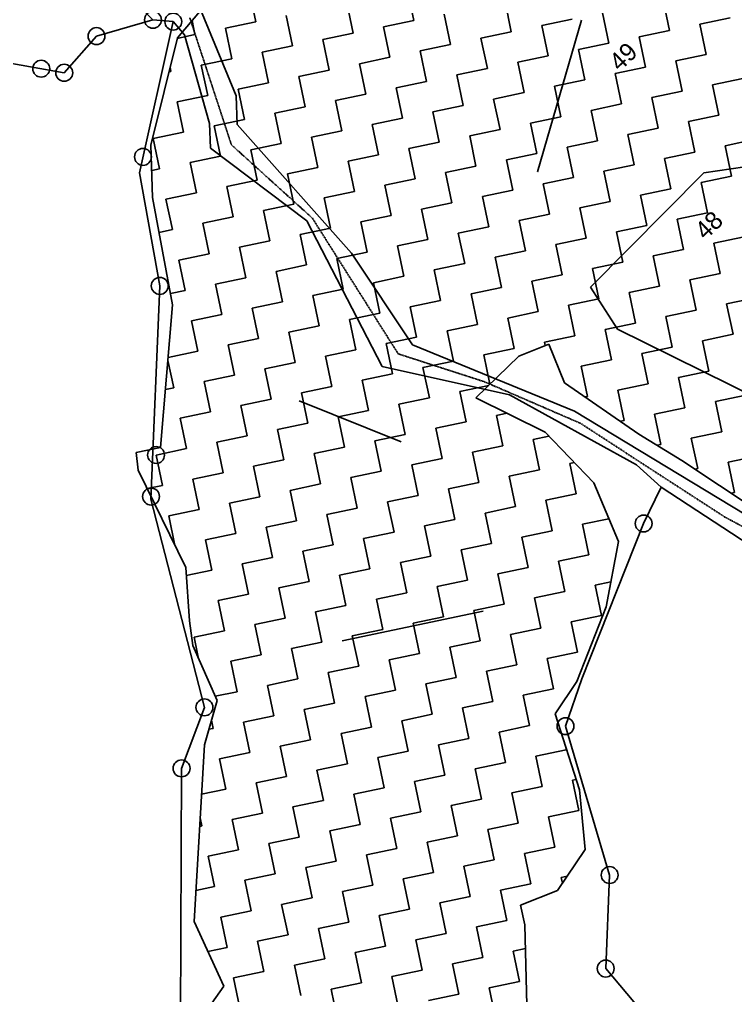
# Model space of a CAD drawing. Header units: metres. Extents: x 353942 to 357335, y 1746780 to 1749904.
# Drawn here: x 355096.9 to 355388.7, y 1748211.8 to 1748609.4 of the extents above; entities that cross this region are included whole.
import ezdxf

# ---------------------------------------------------------------- set-up
doc = ezdxf.new("R2010")
doc.units = ezdxf.units.M
doc.header["$MEASUREMENT"] = 0
doc.linetypes.add('DASHED', pattern=[0.75, 0.5, -0.25])
for name, color, linetype in [('OTHERS', 1, 'Continuous'), ('POLY_HATCH', 12, 'Continuous'), ('POLY_PARCEL', 6, 'Continuous'), ('POLY_ROAD', 30, 'Continuous'), ('SYM_ARROW', 1, 'Continuous'), ('TEXT_PARCEL', 7, 'Continuous')]:
    doc.layers.add(name, color=color, linetype=linetype)
doc.styles.add('TEXT_MAP', font='')
doc.styles.get('TEXT_MAP').set_extended_font_data('Kruti Dev 050')

msp = doc.modelspace()

# ---------------------------------------------------------------- linework, layer by layer
for centre in [(355151.33, 1748609.24), (355159.6, 1748608.5), (355128.31, 1748602.62), (355105.79, 1748589.34), (355115.17, 1748587.69), (355147.25, 1748553.39), (355154.09, 1748500.84), (355152.58, 1748431.97), (355150.54, 1748415.02), (355351.3, 1748404.07), (355172.29, 1748329.18), (355319.44, 1748321.5), (355162.99, 1748304.32), (355337.44, 1748260.88), (355335.82, 1748222.76)]:
    msp.add_circle(centre, 3.44)
at = {"layer": 'OTHERS', "linetype": 'DASHED', "ltscale": 0.5}
for p, q in [((355166.32, 1748610.08), (355183.28, 1748558.34)), ((355183.28, 1748558.34), (355216.29, 1748528.45)), ((355216.29, 1748528.45), (355251.27, 1748473.17)), ((355251.27, 1748473.17), (355286.44, 1748461.8)), ((355286.44, 1748461.8), (355325.5, 1748444.9)), ((355325.5, 1748444.9), (355384.11, 1748406.85)), ((355384.11, 1748406.85), (355462.74, 1748364.59))]:
    msp.add_line(p, q, dxfattribs=at)
at = {"layer": 'POLY_HATCH', "linetype": 'Continuous'}
for p, q in [((355193.2, 1748608.37), (355190.64, 1748620.6)), ((355257.66, 1748608.93), (355255.07, 1748621.31)), ((355232.91, 1748603.76), (355230.32, 1748616.13)), ((355297.37, 1748604.32), (355294.79, 1748616.7)), ((355361.84, 1748604.88), (355359.25, 1748617.26)), ((355208.16, 1748598.58), (355205.57, 1748610.96)), ((355272.62, 1748599.15), (355270.04, 1748611.52)), ((355337.09, 1748599.71), (355334.5, 1748612.08)), ((355168.45, 1748603.2), (355167.24, 1748608.95)), ((355180.82, 1748605.78), (355193.2, 1748608.37)), ((355245.29, 1748606.35), (355257.66, 1748608.93)), ((355309.75, 1748606.91), (355322.12, 1748609.49)), ((355312.34, 1748594.53), (355309.75, 1748606.91)), ((355374.21, 1748607.47), (355386.59, 1748610.06)), ((355376.8, 1748595.09), (355374.21, 1748607.47)), ((355161.25, 1748601.69), (355168.45, 1748603.2)), ((355183.41, 1748593.41), (355180.82, 1748605.78)), ((355220.53, 1748601.17), (355232.91, 1748603.76)), ((355247.87, 1748593.97), (355245.29, 1748606.35)), ((355285, 1748601.73), (355297.37, 1748604.32)), ((355349.46, 1748602.29), (355361.84, 1748604.88)), ((355195.78, 1748596), (355208.16, 1748598.58)), ((355223.12, 1748588.8), (355220.53, 1748601.17)), ((355260.25, 1748596.56), (355272.62, 1748599.15)), ((355287.59, 1748589.36), (355285, 1748601.73)), ((355324.71, 1748597.12), (355337.09, 1748599.71)), ((355352.05, 1748589.92), (355349.46, 1748602.29)), ((355198.37, 1748583.62), (355195.78, 1748596)), ((355262.84, 1748584.18), (355260.25, 1748596.56)), ((355327.3, 1748584.74), (355324.71, 1748597.12)), ((355364.42, 1748592.51), (355376.8, 1748595.09)), ((355171.03, 1748590.82), (355183.41, 1748593.41)), ((355173.62, 1748578.45), (355171.03, 1748590.82)), ((355235.5, 1748591.38), (355247.87, 1748593.97)), ((355238.08, 1748579.01), (355235.5, 1748591.38)), ((355299.96, 1748591.94), (355312.34, 1748594.53)), ((355302.55, 1748579.57), (355299.96, 1748591.94)), ((355367.01, 1748580.13), (355364.42, 1748592.51)), ((355157.86, 1748588.07), (355158.66, 1748588.23)), ((355158.66, 1748588.23), (355158.31, 1748589.89)), ((355210.75, 1748586.21), (355223.12, 1748588.8)), ((355275.21, 1748586.77), (355287.59, 1748589.36)), ((355277.8, 1748574.39), (355275.21, 1748586.77)), ((355339.67, 1748587.33), (355352.05, 1748589.92)), ((355342.26, 1748574.96), (355339.67, 1748587.33)), ((355186, 1748581.03), (355198.37, 1748583.62)), ((355213.33, 1748573.83), (355210.75, 1748586.21)), ((355250.46, 1748581.6), (355262.84, 1748584.18)), ((355314.92, 1748582.16), (355327.3, 1748584.74)), ((355379.39, 1748582.72), (355391.76, 1748585.31)), ((355381.97, 1748570.34), (355379.39, 1748582.72)), ((355188.58, 1748568.66), (355186, 1748581.03)), ((355225.71, 1748576.42), (355238.08, 1748579.01)), ((355253.05, 1748569.22), (355250.46, 1748581.6)), ((355290.17, 1748576.98), (355302.55, 1748579.57)), ((355317.51, 1748569.78), (355314.92, 1748582.16)), ((355354.64, 1748577.54), (355367.01, 1748580.13)), ((355161.25, 1748575.86), (355173.62, 1748578.45)), ((355163.83, 1748563.48), (355161.25, 1748575.86)), ((355228.3, 1748564.05), (355225.71, 1748576.42)), ((355292.76, 1748564.61), (355290.17, 1748576.98)), ((355329.89, 1748572.37), (355342.26, 1748574.96)), ((355357.22, 1748565.17), (355354.64, 1748577.54)), ((355200.96, 1748571.25), (355213.33, 1748573.83)), ((355203.55, 1748558.87), (355200.96, 1748571.25)), ((355265.42, 1748571.81), (355277.8, 1748574.39)), ((355268.01, 1748559.43), (355265.42, 1748571.81)), ((355332.47, 1748559.99), (355329.89, 1748572.37)), ((355176.21, 1748566.07), (355188.58, 1748568.66)), ((355240.67, 1748566.63), (355253.05, 1748569.22)), ((355305.14, 1748567.19), (355317.51, 1748569.78)), ((355307.72, 1748554.82), (355305.14, 1748567.19)), ((355369.6, 1748567.76), (355381.97, 1748570.34)), ((355372.19, 1748555.38), (355369.6, 1748567.76)), ((355151.46, 1748560.9), (355163.83, 1748563.48)), ((355178.8, 1748553.7), (355176.21, 1748566.07)), ((355215.92, 1748561.46), (355228.3, 1748564.05)), ((355243.26, 1748554.26), (355240.67, 1748566.63)), ((355280.39, 1748562.02), (355292.76, 1748564.61)), ((355344.85, 1748562.58), (355357.22, 1748565.17)), ((355154.05, 1748548.52), (355151.46, 1748560.9)), ((355191.17, 1748556.28), (355203.55, 1748558.87)), ((355218.51, 1748549.08), (355215.92, 1748561.46)), ((355255.63, 1748556.84), (355268.01, 1748559.43)), ((355282.97, 1748549.64), (355280.39, 1748562.02)), ((355320.1, 1748557.41), (355332.47, 1748559.99)), ((355347.44, 1748550.21), (355344.85, 1748562.58)), ((355384.56, 1748557.97), (355396.94, 1748560.56)), ((355193.76, 1748543.91), (355191.17, 1748556.28)), ((355258.22, 1748544.47), (355255.63, 1748556.84)), ((355322.69, 1748545.03), (355320.1, 1748557.41)), ((355359.81, 1748552.79), (355372.19, 1748555.38)), ((355387.15, 1748545.59), (355384.56, 1748557.97)), ((355166.42, 1748551.11), (355178.8, 1748553.7)), ((355169.01, 1748538.73), (355166.42, 1748551.11)), ((355230.88, 1748551.67), (355243.26, 1748554.26)), ((355233.47, 1748539.29), (355230.88, 1748551.67)), ((355295.35, 1748552.23), (355307.72, 1748554.82)), ((355297.94, 1748539.86), (355295.35, 1748552.23)), ((355362.4, 1748540.42), (355359.81, 1748552.79)), ((355150.8, 1748547.84), (355154.05, 1748548.52)), ((355206.13, 1748546.5), (355218.51, 1748549.08)), ((355270.6, 1748547.06), (355282.97, 1748549.64)), ((355273.18, 1748534.68), (355270.6, 1748547.06)), ((355335.06, 1748547.62), (355347.44, 1748550.21)), ((355337.65, 1748535.24), (355335.06, 1748547.62)), ((355181.38, 1748541.32), (355193.76, 1748543.91)), ((355208.72, 1748534.12), (355206.13, 1748546.5)), ((355245.85, 1748541.88), (355258.22, 1748544.47)), ((355310.31, 1748542.44), (355322.69, 1748545.03)), ((355374.77, 1748543.01), (355387.15, 1748545.59)), ((355377.36, 1748530.63), (355374.77, 1748543.01)), ((355183.97, 1748528.95), (355181.38, 1748541.32)), ((355221.1, 1748536.71), (355233.47, 1748539.29)), ((355248.43, 1748529.51), (355245.85, 1748541.88)), ((355285.56, 1748537.27), (355297.94, 1748539.86)), ((355312.9, 1748530.07), (355310.31, 1748542.44)), ((355350.02, 1748537.83), (355362.4, 1748540.42)), ((355156.63, 1748536.15), (355169.01, 1748538.73)), ((355159.22, 1748523.77), (355156.63, 1748536.15)), ((355223.68, 1748524.33), (355221.1, 1748536.71)), ((355288.15, 1748524.89), (355285.56, 1748537.27)), ((355325.27, 1748532.66), (355337.65, 1748535.24)), ((355352.61, 1748525.46), (355350.02, 1748537.83)), ((355196.35, 1748531.53), (355208.72, 1748534.12)), ((355198.93, 1748519.16), (355196.35, 1748531.53)), ((355260.81, 1748532.09), (355273.18, 1748534.68)), ((355263.4, 1748519.72), (355260.81, 1748532.09)), ((355327.86, 1748520.28), (355325.27, 1748532.66)), ((355171.6, 1748526.36), (355183.97, 1748528.95)), ((355236.06, 1748526.92), (355248.43, 1748529.51)), ((355300.52, 1748527.48), (355312.9, 1748530.07)), ((355303.11, 1748515.11), (355300.52, 1748527.48)), ((355364.99, 1748528.04), (355377.36, 1748530.63)), ((355367.57, 1748515.67), (355364.99, 1748528.04)), ((355153.84, 1748522.64), (355159.22, 1748523.77)), ((355174.18, 1748513.98), (355171.6, 1748526.36)), ((355211.31, 1748521.74), (355223.68, 1748524.33)), ((355238.65, 1748514.54), (355236.06, 1748526.92)), ((355275.77, 1748522.31), (355288.15, 1748524.89)), ((355340.24, 1748522.87), (355352.61, 1748525.46)), ((355186.56, 1748516.57), (355198.93, 1748519.16)), ((355213.9, 1748509.37), (355211.31, 1748521.74)), ((355251.02, 1748517.13), (355263.4, 1748519.72)), ((355278.36, 1748509.93), (355275.77, 1748522.31)), ((355315.49, 1748517.69), (355327.86, 1748520.28)), ((355342.82, 1748510.49), (355340.24, 1748522.87)), ((355379.95, 1748518.26), (355392.32, 1748520.84)), ((355189.15, 1748504.19), (355186.56, 1748516.57)), ((355253.61, 1748504.76), (355251.02, 1748517.13)), ((355290.73, 1748512.52), (355303.11, 1748515.11)), ((355318.07, 1748505.32), (355315.49, 1748517.69)), ((355355.2, 1748513.08), (355367.57, 1748515.67)), ((355382.54, 1748505.88), (355379.95, 1748518.26)), ((355161.81, 1748511.4), (355174.18, 1748513.98)), ((355164.4, 1748499.02), (355161.81, 1748511.4)), ((355226.27, 1748511.96), (355238.65, 1748514.54)), ((355228.86, 1748499.58), (355226.27, 1748511.96)), ((355293.32, 1748500.14), (355290.73, 1748512.52)), ((355357.79, 1748500.71), (355355.2, 1748513.08)), ((355201.52, 1748506.78), (355213.9, 1748509.37)), ((355265.98, 1748507.34), (355278.36, 1748509.93)), ((355268.57, 1748494.97), (355265.98, 1748507.34)), ((355330.45, 1748507.91), (355342.82, 1748510.49)), ((355333.04, 1748495.53), (355330.45, 1748507.91)), ((355176.77, 1748501.61), (355189.15, 1748504.19)), ((355204.11, 1748494.41), (355201.52, 1748506.78)), ((355241.23, 1748502.17), (355253.61, 1748504.76)), ((355305.7, 1748502.73), (355318.07, 1748505.32)), ((355370.16, 1748503.29), (355382.54, 1748505.88)), ((355372.75, 1748490.92), (355370.16, 1748503.29)), ((355179.36, 1748489.23), (355176.77, 1748501.61)), ((355216.48, 1748496.99), (355228.86, 1748499.58)), ((355243.82, 1748489.79), (355241.23, 1748502.17)), ((355280.95, 1748497.56), (355293.32, 1748500.14)), ((355308.28, 1748490.36), (355305.7, 1748502.73)), ((355345.41, 1748498.12), (355357.79, 1748500.71)), ((355158.48, 1748497.78), (355164.4, 1748499.02)), ((355219.07, 1748484.62), (355216.48, 1748496.99)), ((355283.53, 1748485.18), (355280.95, 1748497.56)), ((355320.66, 1748492.94), (355333.04, 1748495.53)), ((355348, 1748485.74), (355345.41, 1748498.12)), ((355385.12, 1748493.5), (355397.5, 1748496.09)), ((355191.73, 1748491.82), (355204.11, 1748494.41)), ((355194.32, 1748479.44), (355191.73, 1748491.82)), ((355256.2, 1748492.38), (355268.57, 1748494.97)), ((355258.78, 1748480.01), (355256.2, 1748492.38)), ((355323.25, 1748480.57), (355320.66, 1748492.94)), ((355387.71, 1748481.13), (355385.12, 1748493.5)), ((355166.98, 1748486.64), (355179.36, 1748489.23)), ((355231.45, 1748487.21), (355243.82, 1748489.79)), ((355295.91, 1748487.77), (355308.28, 1748490.36)), ((355298.5, 1748475.39), (355295.91, 1748487.77)), ((355360.37, 1748488.33), (355372.75, 1748490.92)), ((355362.96, 1748475.95), (355360.37, 1748488.33)), ((355169.57, 1748474.27), (355166.98, 1748486.64)), ((355206.7, 1748482.03), (355219.07, 1748484.62)), ((355234.03, 1748474.83), (355231.45, 1748487.21)), ((355271.16, 1748482.59), (355283.53, 1748485.18)), ((355335.62, 1748483.16), (355348, 1748485.74)), ((355181.95, 1748476.86), (355194.32, 1748479.44)), ((355209.28, 1748469.66), (355206.7, 1748482.03)), ((355246.41, 1748477.42), (355258.78, 1748480.01)), ((355273.75, 1748470.22), (355271.16, 1748482.59)), ((355310.87, 1748477.98), (355323.25, 1748480.57)), ((355338.21, 1748470.78), (355335.62, 1748483.16)), ((355375.34, 1748478.54), (355387.71, 1748481.13)), ((355184.53, 1748464.48), (355181.95, 1748476.86)), ((355249, 1748465.04), (355246.41, 1748477.42)), ((355286.12, 1748472.81), (355298.5, 1748475.39)), ((355311.18, 1748476.51), (355310.87, 1748477.98)), ((355350.59, 1748473.37), (355362.96, 1748475.95)), ((355377.92, 1748466.17), (355375.34, 1748478.54)), ((355157.54, 1748471.75), (355169.57, 1748474.27)), ((355221.66, 1748472.24), (355234.03, 1748474.83)), ((355224.25, 1748459.87), (355221.66, 1748472.24)), ((355288.64, 1748460.77), (355286.12, 1748472.81)), ((355353.17, 1748460.99), (355350.59, 1748473.37)), ((355159.78, 1748459.31), (355157.44, 1748470.52)), ((355196.91, 1748467.07), (355209.28, 1748469.66)), ((355261.37, 1748467.63), (355273.75, 1748470.22)), ((355263.96, 1748455.26), (355261.37, 1748467.63)), ((355325.83, 1748468.19), (355338.21, 1748470.78)), ((355328.42, 1748455.82), (355325.83, 1748468.19)), ((355172.16, 1748461.89), (355184.53, 1748464.48)), ((355199.5, 1748454.69), (355196.91, 1748467.07)), ((355236.62, 1748462.46), (355249, 1748465.04)), ((355365.55, 1748463.58), (355377.92, 1748466.17)), ((355368.14, 1748451.2), (355365.55, 1748463.58)), ((355174.75, 1748449.52), (355172.16, 1748461.89)), ((355211.87, 1748457.28), (355224.25, 1748459.87)), ((355239.21, 1748450.08), (355236.62, 1748462.46)), ((355276.33, 1748457.84), (355288.17, 1748460.32)), ((355340.8, 1748458.4), (355353.17, 1748460.99)), ((355156.43, 1748458.61), (355159.78, 1748459.31)), ((355214.46, 1748444.91), (355211.87, 1748457.28)), ((355278.92, 1748445.47), (355276.33, 1748457.84)), ((355327.36, 1748455.6), (355328.42, 1748455.82)), ((355343.38, 1748446.03), (355340.8, 1748458.4)), ((355380.51, 1748453.79), (355392.89, 1748456.38)), ((355187.12, 1748452.11), (355199.5, 1748454.69)), ((355189.71, 1748439.73), (355187.12, 1748452.11)), ((355251.58, 1748452.67), (355263.96, 1748455.26)), ((355254.17, 1748440.29), (355251.58, 1748452.67)), ((355383.1, 1748441.42), (355380.51, 1748453.79)), ((355162.37, 1748446.93), (355174.75, 1748449.52)), ((355226.83, 1748447.49), (355239.21, 1748450.08)), ((355229.42, 1748435.12), (355226.83, 1748447.49)), ((355291.3, 1748448.06), (355295.59, 1748448.95)), ((355293.88, 1748435.68), (355291.3, 1748448.06)), ((355355.76, 1748448.62), (355368.14, 1748451.2)), ((355358.35, 1748436.24), (355355.76, 1748448.62)), ((355164.96, 1748434.56), (355162.37, 1748446.93)), ((355202.08, 1748442.32), (355214.46, 1748444.91)), ((355266.55, 1748442.88), (355278.92, 1748445.47)), ((355341.81, 1748445.7), (355343.38, 1748446.03)), ((355177.33, 1748437.14), (355189.71, 1748439.73)), ((355204.67, 1748429.94), (355202.08, 1748442.32)), ((355241.8, 1748437.71), (355254.17, 1748440.29)), ((355269.13, 1748430.51), (355266.55, 1748442.88)), ((355306.26, 1748438.27), (355312.71, 1748439.62)), ((355370.72, 1748438.83), (355383.1, 1748441.42)), ((355179.92, 1748424.77), (355177.33, 1748437.14)), ((355244.38, 1748425.33), (355241.8, 1748437.71)), ((355281.51, 1748433.09), (355293.88, 1748435.68)), ((355308.85, 1748425.89), (355306.26, 1748438.27)), ((355356.83, 1748435.92), (355358.35, 1748436.24)), ((355373.31, 1748426.45), (355370.72, 1748438.83)), ((355152.58, 1748431.97), (355164.96, 1748434.56)), ((355155.17, 1748419.59), (355152.58, 1748431.97)), ((355217.05, 1748432.53), (355229.42, 1748435.12)), ((355219.63, 1748420.16), (355217.05, 1748432.53)), ((355284.1, 1748420.72), (355281.51, 1748433.09)), ((355385.69, 1748429.04), (355398.06, 1748431.63)), ((355192.3, 1748427.36), (355204.67, 1748429.94)), ((355256.76, 1748427.92), (355269.13, 1748430.51)), ((355259.35, 1748415.54), (355256.76, 1748427.92)), ((355321.22, 1748428.48), (355323.04, 1748428.86)), ((355323.81, 1748416.1), (355321.22, 1748428.48)), ((355388.27, 1748416.67), (355385.69, 1748429.04)), ((355167.54, 1748422.18), (355179.92, 1748424.77)), ((355194.88, 1748414.98), (355192.3, 1748427.36)), ((355232.01, 1748422.74), (355244.38, 1748425.33)), ((355296.47, 1748423.3), (355308.85, 1748425.89)), ((355372.17, 1748426.21), (355373.31, 1748426.45)), ((355170.13, 1748409.81), (355167.54, 1748422.18)), ((355207.26, 1748417.57), (355219.63, 1748420.16)), ((355234.6, 1748410.37), (355232.01, 1748422.74)), ((355271.72, 1748418.13), (355284.1, 1748420.72)), ((355299.06, 1748410.93), (355296.47, 1748423.3)), ((355148.93, 1748418.29), (355155.17, 1748419.59)), ((355209.85, 1748405.19), (355207.26, 1748417.57)), ((355274.31, 1748405.75), (355271.72, 1748418.13)), ((355311.43, 1748413.52), (355323.81, 1748416.1)), ((355386.96, 1748416.39), (355388.27, 1748416.67)), ((355182.51, 1748412.39), (355194.88, 1748414.98)), ((355185.09, 1748400.02), (355182.51, 1748412.39)), ((355246.97, 1748412.96), (355259.35, 1748415.54)), ((355249.56, 1748400.58), (355246.97, 1748412.96)), ((355314.02, 1748401.14), (355311.43, 1748413.52)), ((355157.76, 1748407.22), (355170.13, 1748409.81)), ((355222.22, 1748407.78), (355234.6, 1748410.37)), ((355224.81, 1748395.41), (355222.22, 1748407.78)), ((355286.68, 1748408.34), (355299.06, 1748410.93)), ((355289.27, 1748395.97), (355286.68, 1748408.34)), ((355160.29, 1748395.1), (355157.76, 1748407.22)), ((355197.47, 1748402.61), (355209.85, 1748405.19)), ((355261.93, 1748403.17), (355274.31, 1748405.75)), ((355326.4, 1748403.73), (355337.13, 1748405.97)), ((355172.72, 1748397.43), (355185.09, 1748400.02)), ((355200.06, 1748390.23), (355197.47, 1748402.61)), ((355237.18, 1748397.99), (355249.56, 1748400.58)), ((355264.52, 1748390.79), (355261.93, 1748403.17)), ((355301.65, 1748398.55), (355314.02, 1748401.14)), ((355328.98, 1748391.35), (355326.4, 1748403.73)), ((355175.31, 1748385.06), (355172.72, 1748397.43)), ((355239.77, 1748385.62), (355237.18, 1748397.99)), ((355276.9, 1748393.38), (355289.27, 1748395.97)), ((355304.23, 1748386.18), (355301.65, 1748398.55)), ((355212.43, 1748392.82), (355224.81, 1748395.41)), ((355215.02, 1748380.44), (355212.43, 1748392.82)), ((355279.48, 1748381), (355276.9, 1748393.38)), ((355187.68, 1748387.64), (355200.06, 1748390.23)), ((355252.15, 1748388.2), (355264.52, 1748390.79)), ((355254.73, 1748375.83), (355252.15, 1748388.2)), ((355316.61, 1748388.77), (355328.98, 1748391.35)), ((355319.2, 1748376.39), (355316.61, 1748388.77)), ((355164.9, 1748382.88), (355175.31, 1748385.06)), ((355190.27, 1748375.27), (355187.68, 1748387.64)), ((355227.4, 1748383.03), (355239.77, 1748385.62)), ((355291.86, 1748383.59), (355304.23, 1748386.18)), ((355202.64, 1748377.86), (355215.02, 1748380.44)), ((355229.98, 1748370.65), (355227.4, 1748383.03)), ((355267.11, 1748378.42), (355279.48, 1748381)), ((355294.45, 1748371.22), (355291.86, 1748383.59)), ((355331.57, 1748378.98), (355337.93, 1748380.31)), ((355205.23, 1748365.48), (355202.64, 1748377.86)), ((355269.7, 1748366.04), (355267.11, 1748378.42)), ((355306.82, 1748373.8), (355319.2, 1748376.39)), ((355334.16, 1748366.6), (355331.57, 1748378.98)), ((355177.89, 1748372.68), (355190.27, 1748375.27)), ((355180.48, 1748360.31), (355177.89, 1748372.68)), ((355242.36, 1748373.24), (355254.73, 1748375.83)), ((355244.95, 1748360.87), (355242.36, 1748373.24)), ((355309.41, 1748361.43), (355306.82, 1748373.8)), ((355217.61, 1748368.07), (355229.98, 1748370.65)), ((355220.19, 1748355.69), (355217.61, 1748368.07)), ((355282.07, 1748368.63), (355294.45, 1748371.22)), ((355284.66, 1748356.25), (355282.07, 1748368.63)), ((355192.86, 1748362.89), (355205.23, 1748365.48)), ((355257.32, 1748363.45), (355269.7, 1748366.04)), ((355321.78, 1748364.02), (355334.16, 1748366.6)), ((355324.37, 1748351.64), (355321.78, 1748364.02)), ((355168.11, 1748357.72), (355180.48, 1748360.31)), ((355195.44, 1748350.52), (355192.86, 1748362.89)), ((355232.57, 1748358.28), (355244.95, 1748360.87)), ((355259.91, 1748351.08), (355257.32, 1748363.45)), ((355297.03, 1748358.84), (355309.41, 1748361.43)), ((355169.94, 1748348.97), (355168.11, 1748357.72)), ((355235.16, 1748345.9), (355232.57, 1748358.28)), ((355272.28, 1748353.67), (355284.66, 1748356.25)), ((355299.62, 1748346.47), (355297.03, 1748358.84)), ((355207.82, 1748353.1), (355220.19, 1748355.69)), ((355210.41, 1748340.73), (355207.82, 1748353.1)), ((355274.87, 1748341.29), (355272.28, 1748353.67)), ((355183.07, 1748347.93), (355195.44, 1748350.52)), ((355247.53, 1748348.49), (355259.91, 1748351.08)), ((355250.12, 1748336.12), (355247.53, 1748348.49)), ((355312, 1748349.05), (355324.37, 1748351.64)), ((355314.58, 1748336.68), (355312, 1748349.05)), ((355185.66, 1748335.55), (355183.07, 1748347.93)), ((355222.78, 1748343.32), (355235.16, 1748345.9)), ((355287.25, 1748343.88), (355299.62, 1748346.47)), ((355198.03, 1748338.14), (355210.41, 1748340.73)), ((355225.37, 1748330.94), (355222.78, 1748343.32)), ((355262.5, 1748338.7), (355274.87, 1748341.29)), ((355289.83, 1748331.5), (355287.25, 1748343.88)), ((355200.62, 1748325.77), (355198.03, 1748338.14)), ((355265.08, 1748326.33), (355262.5, 1748338.7)), ((355302.21, 1748334.09), (355314.58, 1748336.68)), ((355176.68, 1748333.68), (355185.66, 1748335.55)), ((355237.74, 1748333.53), (355250.12, 1748336.12)), ((355240.33, 1748321.15), (355237.74, 1748333.53)), ((355304.8, 1748321.72), (355302.21, 1748334.09)), ((355212.99, 1748328.35), (355225.37, 1748330.94)), ((355215.58, 1748315.98), (355212.99, 1748328.35)), ((355277.46, 1748328.92), (355289.83, 1748331.5)), ((355280.05, 1748316.54), (355277.46, 1748328.92)), ((355188.24, 1748323.18), (355200.62, 1748325.77)), ((355252.71, 1748323.74), (355265.08, 1748326.33)), ((355174.1, 1748320.22), (355175.87, 1748320.59)), ((355175.87, 1748320.59), (355175.16, 1748323.98)), ((355190.83, 1748310.8), (355188.24, 1748323.18)), ((355227.96, 1748318.57), (355240.33, 1748321.15)), ((355255.29, 1748311.37), (355252.71, 1748323.74)), ((355292.42, 1748319.13), (355304.8, 1748321.72)), ((355230.54, 1748306.19), (355227.96, 1748318.57)), ((355267.67, 1748313.95), (355280.05, 1748316.54)), ((355295.01, 1748306.75), (355292.42, 1748319.13)), ((355203.21, 1748313.39), (355215.58, 1748315.98)), ((355205.79, 1748301.02), (355203.21, 1748313.39)), ((355270.26, 1748301.58), (355267.67, 1748313.95)), ((355319.76, 1748311.93), (355319.52, 1748313.07)), ((355178.46, 1748308.22), (355190.83, 1748310.8)), ((355242.92, 1748308.78), (355255.29, 1748311.37)), ((355245.51, 1748296.4), (355242.92, 1748308.78)), ((355307.38, 1748309.34), (355319.76, 1748311.93)), ((355309.97, 1748296.97), (355307.38, 1748309.34)), ((355181.04, 1748295.84), (355178.46, 1748308.22)), ((355218.17, 1748303.6), (355230.54, 1748306.19)), ((355282.63, 1748304.17), (355295.01, 1748306.75)), ((355193.42, 1748298.43), (355205.79, 1748301.02)), ((355220.76, 1748291.23), (355218.17, 1748303.6)), ((355257.88, 1748298.99), (355270.26, 1748301.58)), ((355285.22, 1748291.79), (355282.63, 1748304.17)), ((355196.01, 1748286.05), (355193.42, 1748298.43)), ((355260.47, 1748286.62), (355257.88, 1748298.99)), ((355297.6, 1748294.38), (355309.97, 1748296.97)), ((355322.35, 1748299.55), (355323.78, 1748299.85)), ((355324.93, 1748287.18), (355322.35, 1748299.55)), ((355171.13, 1748293.77), (355181.04, 1748295.84)), ((355233.13, 1748293.82), (355245.51, 1748296.4)), ((355235.72, 1748281.44), (355233.13, 1748293.82)), ((355300.18, 1748282), (355297.6, 1748294.38)), ((355208.38, 1748288.64), (355220.76, 1748291.23)), ((355210.97, 1748276.27), (355208.38, 1748288.64)), ((355272.84, 1748289.2), (355285.22, 1748291.79)), ((355275.43, 1748276.83), (355272.84, 1748289.2)), ((355183.63, 1748283.47), (355196.01, 1748286.05)), ((355248.09, 1748284.03), (355260.47, 1748286.62)), ((355312.56, 1748284.59), (355324.93, 1748287.18)), ((355315.15, 1748272.21), (355312.56, 1748284.59)), ((355170.36, 1748280.69), (355171.26, 1748280.88)), ((355171.26, 1748280.88), (355170.57, 1748284.17)), ((355186.22, 1748271.09), (355183.63, 1748283.47)), ((355223.34, 1748278.85), (355235.72, 1748281.44)), ((355250.68, 1748271.65), (355248.09, 1748284.03)), ((355287.81, 1748279.42), (355300.18, 1748282)), ((355225.93, 1748266.48), (355223.34, 1748278.85)), ((355263.06, 1748274.24), (355275.43, 1748276.83)), ((355290.39, 1748267.04), (355287.81, 1748279.42)), ((355198.59, 1748273.68), (355210.97, 1748276.27)), ((355201.18, 1748261.3), (355198.59, 1748273.68)), ((355265.64, 1748261.87), (355263.06, 1748274.24)), ((355173.84, 1748268.5), (355186.22, 1748271.09)), ((355238.31, 1748269.07), (355250.68, 1748271.65)), ((355240.89, 1748256.69), (355238.31, 1748269.07)), ((355302.77, 1748269.63), (355315.15, 1748272.21)), ((355305.36, 1748257.25), (355302.77, 1748269.63)), ((355176.43, 1748256.13), (355173.84, 1748268.5)), ((355213.56, 1748263.89), (355225.93, 1748266.48)), ((355278.02, 1748264.45), (355290.39, 1748267.04)), ((355188.81, 1748258.72), (355201.18, 1748261.3)), ((355216.14, 1748251.52), (355213.56, 1748263.89)), ((355253.27, 1748259.28), (355265.64, 1748261.87)), ((355280.61, 1748252.08), (355278.02, 1748264.45)), ((355191.39, 1748246.34), (355188.81, 1748258.72)), ((355228.52, 1748254.1), (355240.89, 1748256.69)), ((355255.86, 1748246.9), (355253.27, 1748259.28)), ((355292.98, 1748254.66), (355305.36, 1748257.25)), ((355317.73, 1748259.84), (355320.15, 1748260.35)), ((355318.22, 1748257.49), (355317.73, 1748259.84)), ((355168.83, 1748254.54), (355176.43, 1748256.13)), ((355231.11, 1748241.73), (355228.52, 1748254.1)), ((355295.57, 1748242.29), (355292.98, 1748254.66)), ((355203.77, 1748248.93), (355216.14, 1748251.52)), ((355206.36, 1748236.55), (355203.77, 1748248.93)), ((355268.23, 1748249.49), (355280.61, 1748252.08)), ((355270.82, 1748237.11), (355268.23, 1748249.49)), ((355179.02, 1748243.75), (355191.39, 1748246.34)), ((355243.48, 1748244.32), (355255.86, 1748246.9)), ((355181.61, 1748231.38), (355179.02, 1748243.75)), ((355218.73, 1748239.14), (355231.11, 1748241.73)), ((355246.07, 1748231.94), (355243.48, 1748244.32)), ((355283.19, 1748239.7), (355295.57, 1748242.29)), ((355221.32, 1748226.77), (355218.73, 1748239.14)), ((355258.44, 1748234.53), (355270.82, 1748237.11)), ((355285.78, 1748227.33), (355283.19, 1748239.7)), ((355193.98, 1748233.97), (355206.36, 1748236.55)), ((355196.57, 1748221.59), (355193.98, 1748233.97)), ((355261.03, 1748222.15), (355258.44, 1748234.53)), ((355173.74, 1748229.73), (355181.61, 1748231.38)), ((355233.69, 1748229.35), (355246.07, 1748231.94)), ((355236.28, 1748216.98), (355233.69, 1748229.35)), ((355298.16, 1748229.91), (355303.1, 1748230.95)), ((355300.74, 1748217.54), (355298.16, 1748229.91)), ((355208.94, 1748224.18), (355221.32, 1748226.77)), ((355273.41, 1748224.74), (355285.78, 1748227.33)), ((355184.19, 1748219), (355196.57, 1748221.59)), ((355211.53, 1748211.8), (355208.94, 1748224.18)), ((355248.66, 1748219.56), (355261.03, 1748222.15)), ((355275.99, 1748212.36), (355273.41, 1748224.74)), ((355186.78, 1748206.63), (355184.19, 1748219)), ((355223.91, 1748214.39), (355236.28, 1748216.98)), ((355251.24, 1748207.19), (355248.66, 1748219.56)), ((355288.37, 1748214.95), (355300.74, 1748217.54)), ((355226.49, 1748202.01), (355223.91, 1748214.39)), ((355290.96, 1748202.58), (355288.37, 1748214.95)), ((355263.62, 1748209.78), (355275.99, 1748212.36))]:
    msp.add_line(p, q, dxfattribs=at)
at = {"layer": 'POLY_HATCH'}
for p, q in [((355174.96, 1748618.08), (355161.3, 1748601.9)), ((355161.3, 1748601.9), (355150.43, 1748558.18)), ((355150.43, 1748558.18), (355151.18, 1748536.88)), ((355151.18, 1748536.88), (355159.35, 1748493.11)), ((355159.35, 1748493.11), (355154.44, 1748435.09)), ((355300.39, 1748472.2), (355312.59, 1748477.08)), ((355312.59, 1748477.08), (355318.99, 1748461.33)), ((355282.92, 1748455.21), (355300.39, 1748472.2)), ((355318.99, 1748461.33), (355349.4, 1748440.5)), ((355311.1, 1748441.29), (355282.92, 1748455.21)), ((355330.98, 1748420.59), (355311.1, 1748441.29)), ((355349.4, 1748440.5), (355366.81, 1748429.77)), ((355154.44, 1748435.09), (355144.5, 1748433.02)), ((355144.5, 1748433.02), (355145.27, 1748425.78)), ((355366.81, 1748429.77), (355397.51, 1748409.39)), ((355145.27, 1748425.78), (355164.67, 1748386.16)), ((355341.04, 1748396.67), (355330.98, 1748420.59)), ((355336, 1748370.13), (355341.04, 1748396.67)), ((355164.67, 1748386.16), (355166.19, 1748364.43)), ((355324.1, 1748339.68), (355336, 1748370.13)), ((355166.19, 1748364.43), (355167.56, 1748354.35)), ((355167.56, 1748354.35), (355177.42, 1748331.99)), ((355315.18, 1748326.55), (355324.1, 1748339.68)), ((355177.42, 1748331.99), (355172.31, 1748313.9)), ((355325.14, 1748295.62), (355315.18, 1748326.55)), ((355172.31, 1748313.9), (355168.09, 1748241.96)), ((355327.51, 1748271.26), (355325.14, 1748295.62)), ((355316.23, 1748254.53), (355327.51, 1748271.26)), ((355301.13, 1748248.66), (355316.23, 1748254.53)), ((355302.83, 1748240.55), (355301.13, 1748248.66)), ((355168.09, 1748241.96), (355180.26, 1748215.64)), ((355304.13, 1748193.43), (355302.83, 1748240.55)), ((355180.26, 1748215.64), (355171.12, 1748202.63))]:
    msp.add_line(p, q, dxfattribs=at)
at = {"layer": 'POLY_PARCEL'}
for p, q in [((355128.31, 1748602.62), (355151.33, 1748609.24)), ((355145.81, 1748546.95), (355159.6, 1748608.5)), ((355115.17, 1748587.69), (355128.31, 1748602.62)), ((355084.68, 1748593.05), (355115.17, 1748587.69)), ((355154.09, 1748500.84), (355145.81, 1748546.95)), ((355375.85, 1748546.86), (355402.21, 1748550.77)), ((355329.59, 1748500.29), (355375.85, 1748546.86)), ((355150.49, 1748413.98), (355154.09, 1748500.84)), ((355340.58, 1748483.25), (355329.59, 1748500.29)), ((355404.15, 1748451.85), (355340.58, 1748483.25)), ((355358.43, 1748418.88), (355351.3, 1748404.07)), ((355172.29, 1748329.18), (355150.49, 1748413.98)), ((355351.3, 1748404.07), (355326.17, 1748340.81)), ((355326.17, 1748340.81), (355319.44, 1748321.5)), ((355162.99, 1748304.32), (355172.29, 1748329.18)), ((355319.44, 1748321.5), (355337.44, 1748260.88)), ((355162.49, 1748179.21), (355162.99, 1748304.32)), ((355337.44, 1748260.88), (355335.82, 1748222.76)), ((355335.82, 1748222.76), (355387.39, 1748161.88))]:
    msp.add_line(p, q, dxfattribs=at)
at = {"layer": 'POLY_ROAD'}
for p, q in [((355151.33, 1748609.24), (355137.5, 1748623.5)), ((355168.74, 1748618.17), (355185.28, 1748578.3)), ((355159.6, 1748608.5), (355151.33, 1748609.24)), ((355164.11, 1748603.14), (355159.6, 1748608.5)), ((355174.33, 1748566.97), (355164.11, 1748603.14)), ((355185.28, 1748578.3), (355185.59, 1748566.66)), ((355174.83, 1748556.96), (355174.33, 1748566.97)), ((355185.59, 1748566.66), (355232.26, 1748514.16)), ((355214.04, 1748527.38), (355174.83, 1748556.96)), ((355244.71, 1748467.99), (355214.04, 1748527.38)), ((355232.26, 1748514.16), (355257.12, 1748476.79)), ((355257.12, 1748476.79), (355323.06, 1748449.89)), ((355296.66, 1748456.5), (355244.71, 1748467.99)), ((355348.44, 1748427.95), (355296.66, 1748456.5)), ((355323.06, 1748449.89), (355406.02, 1748399.66)), ((355358.43, 1748418.88), (355348.44, 1748427.95)), ((355399.17, 1748392.13), (355358.43, 1748418.88))]:
    msp.add_line(p, q, dxfattribs=at)
at = {"layer": 'SYM_ARROW'}
for points in [[(355308.07, 1748547.27), (355326.02, 1748609.12)], [(355252.47, 1748437.29), (355210.87, 1748453.98)], [(355285.9, 1748368.3), (355228.47, 1748356.29)]]:
    msp.add_lwpolyline(points, dxfattribs=at)
for points in [[(355308.09, 1748547.27), (355308.01, 1748547.1), (355308.04, 1748547.28)], [(355252.48, 1748437.32), (355252.64, 1748437.22), (355252.46, 1748437.26)], [(355285.89, 1748368.32), (355286.08, 1748368.33), (355285.91, 1748368.27)]]:
    msp.add_solid(points, dxfattribs=at)

# ---------------------------------------------------------------- texts
at = {"layer": 'TEXT_PARCEL', "style": 'TEXT_MAP'}
for s, p in [('49', (355341.52, 1748587.91)), ('48', (355376.41, 1748519.25))]:
    msp.add_text(s, height=7.282, rotation=43.5388, dxfattribs=at).set_placement(p)

doc.saveas('drawing.dxf')
